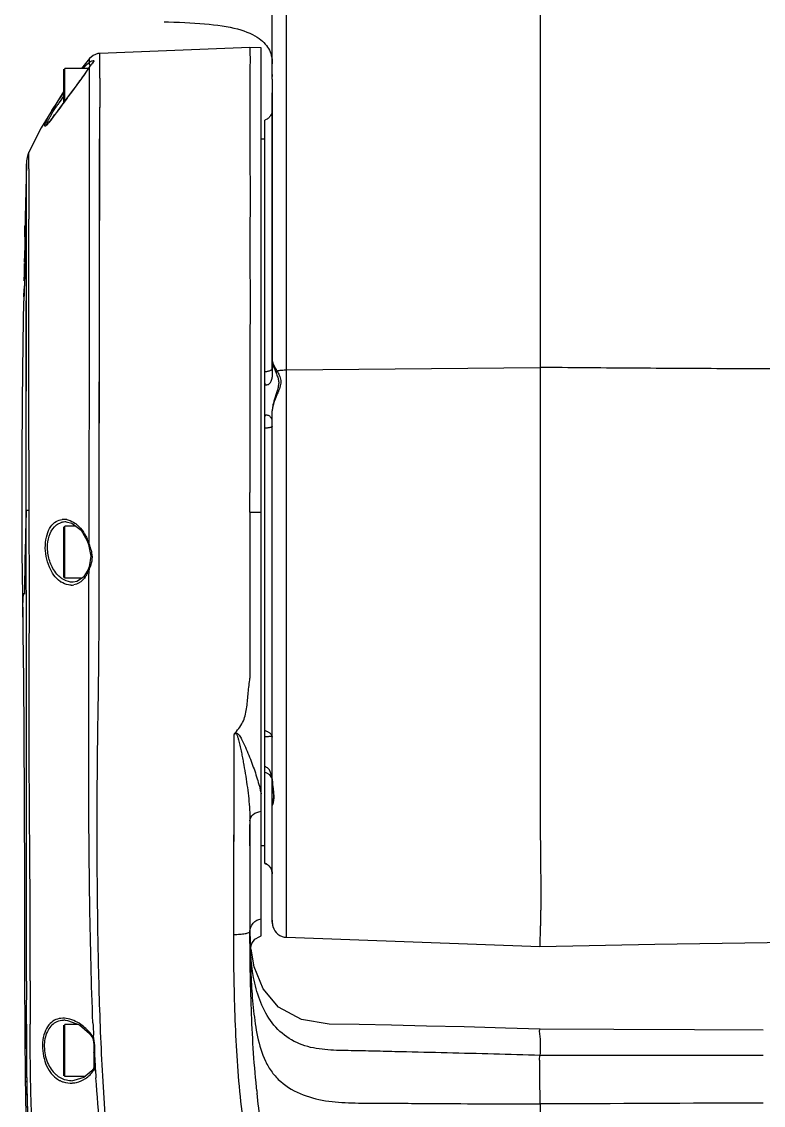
# Model space of a CAD drawing. Header units: millimetres. Extents: x 5828 to 6704, y 123 to 421.
# Drawn here: x 6366.62 to 6373.27, y 250.03 to 259.74 of the extents above; entities that cross this region are included whole.
import ezdxf

# ---------------------------------------------------------------- set-up
doc = ezdxf.new("R2010")
doc.units = ezdxf.units.MM
doc.layers.add('外形图', color=7, linetype='Continuous')

msp = doc.modelspace()

# ---------------------------------------------------------------- linework, layer by layer
at = {"layer": '外形图', "color": 7, "linetype": 'Continuous'}
for p, q in [((6368.9975, 256.6159), (6368.9976, 260.2101)), ((6368.8689, 259.5203), (6368.8689, 259.7127)), ((6368.9975, 257.5635), (6368.9974, 259.7389)), ((6368.8689, 259.6086), (6368.8689, 259.6088)), ((6368.6682, 259.5036), (6367.3249, 259.4515)), ((6368.7689, 259.5009), (6368.6682, 259.5036)), ((6368.7689, 251.543), (6368.7689, 259.5009)), ((6368.8689, 259.5197), (6368.8689, 259.5203)), ((6368.8689, 259.3831), (6368.8689, 259.5197)), ((6367.2307, 259.4066), (6367.1589, 259.3164)), ((6367.2308, 259.3719), (6367.2306, 259.4065)), ((6367.3235, 259.3134), (6367.3249, 259.4515)), ((6368.8689, 259.3733), (6368.8689, 259.3831)), ((6368.8689, 259.3718), (6368.8689, 259.3733)), ((6368.8689, 259.2629), (6368.8689, 259.3718)), ((6367.0023, 259.0134), (6367.0023, 259.3097)), ((6367.0089, 259.0225), (6367.0089, 259.3164)), ((6367.2208, 259.3164), (6367.0089, 259.3164)), ((6367.2287, 259.3283), (6367.1988, 259.2834)), ((6367.2378, 259.3417), (6367.2287, 259.3282)), ((6367.2308, 259.3307), (6367.2287, 259.3283)), ((6367.2287, 259.3283), (6367.2287, 259.3282)), ((6367.2309, 259.0248), (6367.2308, 259.3307)), ((6367.231, 258.86), (6367.2308, 259.3036)), ((6367.3233, 259.2582), (6367.3235, 259.3134)), ((6367.3231, 259.2296), (6367.3232, 259.2449)), ((6367.3232, 259.2449), (6367.3233, 259.2582)), ((6368.8689, 259.2629), (6368.8689, 259.246)), ((6368.8689, 259.246), (6368.8689, 259.2629)), ((6368.8689, 259.2385), (6368.8689, 259.246)), ((6368.8689, 259.2203), (6368.8689, 259.2385)), ((6368.8689, 259.2203), (6368.8689, 259.0534)), ((6367.0023, 259.1137), (6366.7968, 258.7851)), ((6367.0801, 259.1188), (6367.0295, 259.0501)), ((6368.8689, 259.0987), (6368.8689, 259.099)), ((6368.8689, 259.099), (6368.8689, 259.0987)), ((6368.8689, 259.0534), (6368.8689, 259.0987)), ((6368.8689, 259.0679), (6368.8689, 259.0987)), ((6368.8689, 259.0987), (6368.8689, 259.0549)), ((6367.0023, 259.0134), (6366.9643, 258.9619)), ((6367.03, 259.0507), (6366.9939, 259.0017)), ((6367.0377, 259.0616), (6367.0023, 259.0134)), ((6367.231, 258.8361), (6367.2309, 259.0248)), ((6368.8689, 259.0534), (6368.8689, 259.0679)), ((6368.8689, 259.0534), (6368.8689, 258.948)), ((6366.9288, 258.9137), (6366.926, 258.9098)), ((6366.9643, 258.9619), (6366.9326, 258.9191)), ((6367.3223, 258.8748), (6367.3224, 258.9563)), ((6367.3224, 258.9563), (6367.3225, 258.9683)), ((6368.8689, 258.8453), (6368.8689, 258.948)), ((6368.8689, 258.948), (6368.8689, 258.9249)), ((6368.8689, 258.9461), (6368.8689, 258.8453)), ((6368.8689, 258.9249), (6368.8689, 258.9141)), ((6366.7968, 258.7851), (6366.6886, 258.5661)), ((6366.8447, 258.8091), (6366.8441, 258.8086)), ((6367.3177, 255.2286), (6367.3223, 258.8615)), ((6367.3223, 258.8615), (6367.3223, 258.8748)), ((6368.8023, 252.1925), (6368.8023, 258.8537)), ((6368.6687, 258.6835), (6368.6686, 258.6334)), ((6368.8023, 258.6831), (6368.7689, 258.6831)), ((6366.6653, 258.4632), (6366.6542, 257.9798)), ((6366.6653, 257.9867), (6366.6653, 258.4632)), ((6366.6512, 257.8383), (6366.6527, 257.9076)), ((6366.6532, 257.9119), (6366.6531, 257.9067)), ((6366.6535, 257.9321), (6366.6532, 257.9119)), ((6366.6542, 257.9798), (6366.6535, 257.9475)), ((6366.6652, 257.481), (6366.6653, 257.9867)), ((6366.6865, 257.9623), (6366.6865, 257.9671)), ((6366.6865, 257.9306), (6366.6865, 257.9623)), ((6366.6865, 257.9247), (6366.6865, 257.9306)), ((6366.6865, 257.8844), (6366.6865, 257.9247)), ((6366.6866, 257.9468), (6366.6866, 257.9521)), ((6366.6517, 257.8368), (6366.6508, 257.7943)), ((6366.6508, 257.8078), (6366.6512, 257.8269)), ((6366.6512, 257.8269), (6366.6515, 257.8423)), ((6366.6521, 257.8797), (6366.6527, 257.9067)), ((6366.6865, 257.8633), (6366.6865, 257.8844)), ((6366.6865, 257.8582), (6366.6865, 257.8633)), ((6366.6865, 257.85), (6366.6865, 257.8582)), ((6366.6866, 257.8174), (6366.6865, 257.85)), ((6366.6866, 257.8383), (6366.6866, 257.8435)), ((6366.6866, 257.8138), (6366.6866, 257.8174)), ((6366.6866, 257.8062), (6366.6866, 257.8138)), ((6366.6518, 257.6521), (6366.6536, 257.7247)), ((6366.6536, 257.7247), (6366.6554, 257.7979)), ((6366.6866, 257.802), (6366.6866, 257.8062)), ((6366.6866, 257.7956), (6366.6866, 257.802)), ((6366.6866, 257.7944), (6366.6866, 257.7979)), ((6366.6866, 257.7805), (6366.6866, 257.7956)), ((6366.6866, 257.7829), (6366.6866, 257.7869)), ((6366.6866, 257.7376), (6366.6866, 257.7805)), ((6366.6866, 257.6756), (6366.6866, 257.7376)), ((6366.6501, 257.58), (6366.6518, 257.6521)), ((6366.652, 257.6162), (6366.6503, 257.5442)), ((6366.6866, 257.6595), (6366.6866, 257.6756)), ((6366.6866, 257.6359), (6366.6866, 257.6595)), ((6366.6866, 257.5952), (6366.6866, 257.6359)), ((6366.648, 257.4867), (6366.648, 257.5703)), ((6366.648, 257.5442), (6366.648, 257.5703)), ((6366.6867, 257.5828), (6366.6866, 257.5952)), ((6366.6867, 257.5763), (6366.6867, 257.5828)), ((6366.6867, 257.5587), (6366.6867, 257.5786)), ((6366.6867, 257.5457), (6366.6867, 257.5587)), ((6366.6867, 257.5202), (6366.6867, 257.5457)), ((6366.6867, 257.5057), (6366.6867, 257.5202)), ((6368.9975, 251.5309), (6368.9975, 257.5635)), ((6366.6464, 257.4134), (6366.648, 257.4867)), ((6366.648, 257.4867), (6366.648, 257.5142)), ((6366.6649, 255.3618), (6366.6652, 257.4818)), ((6366.6867, 257.4838), (6366.6867, 257.5057)), ((6366.6867, 257.4691), (6366.6867, 257.4906)), ((6366.6867, 257.46), (6366.6867, 257.4691)), ((6366.6868, 257.3957), (6366.6867, 257.46)), ((6366.6433, 257.2688), (6366.6448, 257.3408)), ((6366.6868, 257.3804), (6366.6868, 257.3957)), ((6366.6869, 257.2479), (6366.6868, 257.3804)), ((6366.6649, 256.1271), (6366.6651, 257.233)), ((6368.8689, 256.8149), (6368.8689, 256.7461)), ((6368.8689, 256.6983), (6368.8689, 256.7461)), ((6368.8689, 256.7153), (6368.8689, 256.7461)), ((6368.8689, 256.7461), (6368.8689, 256.7458)), ((6368.8689, 256.7458), (6368.8689, 256.7438)), ((6368.8689, 256.7458), (6368.8689, 256.7177)), ((6368.8689, 256.7458), (6368.8689, 256.7455)), ((6368.8689, 256.7402), (6368.8689, 256.6983)), ((6368.8689, 256.7355), (6368.8689, 256.7153)), ((6368.8689, 256.7355), (6368.8689, 256.7354)), ((6368.8689, 256.7354), (6368.8689, 256.7322)), ((6368.8689, 256.7177), (6368.8689, 256.7014)), ((6368.8689, 256.6983), (6368.8689, 256.7153)), ((6368.8689, 256.7153), (6368.8689, 256.7014)), ((6368.8689, 256.7016), (6368.8689, 256.7014)), ((6368.8689, 256.6275), (6368.8689, 256.6983)), ((6368.8689, 256.6275), (6368.8689, 256.6983)), ((6368.8689, 256.6983), (6368.8689, 256.6275)), ((6368.8716, 256.5885), (6368.8716, 256.6756)), ((6368.891, 256.6177), (6368.9034, 256.5876)), ((6368.9975, 256.6159), (6371.2688, 256.6373)), ((6368.8023, 256.48), (6368.8115, 256.4804)), ((6368.8115, 256.2108), (6368.8023, 256.211)), ((6368.8689, 256.1093), (6368.8689, 256.2473)), ((6366.6649, 255.3618), (6366.6649, 256.1271)), ((6368.8689, 256.0867), (6368.8689, 256.1093)), ((6368.8689, 253.3241), (6368.8689, 256.0867)), ((6368.6688, 255.5377), (6368.6688, 255.5164)), ((6368.6689, 255.3406), (6368.6689, 255.3078)), ((6368.6689, 255.3406), (6368.7689, 255.3406)), ((6368.6689, 255.3078), (6368.6689, 253.8537)), ((6367.0023, 254.7564), (6367.0023, 255.2097)), ((6367.0089, 254.7497), (6367.0089, 255.2164)), ((6367.1065, 255.2164), (6367.0089, 255.2164)), ((6367.0221, 255.254), (6367.0714, 255.2433)), ((6367.0714, 255.2433), (6367.1554, 255.1789)), ((6367.2274, 255.1018), (6367.2277, 255.2299)), ((6367.2274, 255.1012), (6367.2277, 255.2286)), ((6367.3177, 255.2152), (6367.3177, 255.2286)), ((6367.3177, 255.129), (6367.3177, 255.2152)), ((6367.1554, 255.1789), (6367.2116, 255.0836)), ((6367.2273, 255.0549), (6367.2274, 255.1012)), ((6367.3176, 255.1158), (6367.3177, 255.129)), ((6367.3176, 255.1012), (6367.3176, 255.1158)), ((6367.3176, 255.0664), (6367.3176, 255.1012)), ((6367.2116, 255.0836), (6367.2232, 255.05)), ((6367.2273, 255.0549), (6367.2232, 255.05)), ((6367.2232, 255.05), (6367.2232, 255.05)), ((6367.2232, 255.05), (6367.2444, 254.9474)), ((6367.3176, 255.0331), (6367.3176, 255.0664)), ((6367.2444, 254.9474), (6367.2275, 254.8508)), ((6367.2193, 254.827), (6367.1771, 254.7569)), ((6367.2229, 254.8371), (6367.2193, 254.827)), ((6367.2275, 254.8508), (6367.2229, 254.8369)), ((6367.2229, 254.8369), (6367.2229, 254.8371)), ((6367.2267, 254.8271), (6367.2229, 254.8369)), ((6367.2265, 254.7483), (6367.2267, 254.8271)), ((6367.2296, 254.8342), (6367.2267, 254.8271)), ((6367.3172, 254.8497), (6367.3173, 254.8644)), ((6367.3177, 254.846), (6367.3177, 254.861)), ((6367.3177, 254.8324), (6367.3177, 254.846)), ((6367.3177, 254.7442), (6367.3177, 254.8324)), ((6367.1662, 254.7497), (6367.0089, 254.7497)), ((6367.2264, 254.7344), (6367.2265, 254.7483)), ((6367.3177, 254.7304), (6367.3177, 254.7442)), ((6368.5243, 251.5575), (6368.5277, 253.3462)), ((6368.8689, 253.3355), (6368.8689, 253.3355)), ((6368.8689, 252.9599), (6368.8689, 253.3241)), ((6368.8689, 252.9541), (6368.8689, 252.9599)), ((6368.8689, 252.9211), (6368.8689, 252.9347)), ((6368.8689, 252.9208), (6368.8689, 252.9211)), ((6368.8689, 252.717), (6368.8689, 252.9208)), ((6368.8689, 252.7089), (6368.8689, 252.717)), ((6368.8689, 252.6997), (6368.8689, 252.7085)), ((6368.8689, 252.1004), (6368.8689, 252.6997)), ((6368.6689, 252.5735), (6368.6689, 251.5831)), ((6368.5256, 252.2248), (6368.5261, 252.5465)), ((6368.6689, 252.3497), (6368.6689, 252.5407)), ((6368.8023, 252.3497), (6368.7689, 252.3497)), ((6368.8023, 252.1927), (6368.803, 252.1925)), ((6368.8687, 252.1066), (6368.8689, 252.1003)), ((6368.8689, 252.1003), (6368.8689, 252.1004)), ((6368.8689, 251.6666), (6368.8689, 252.1003)), ((6368.8689, 251.6834), (6368.8689, 251.6667)), ((6368.8689, 251.6666), (6368.8689, 251.6664)), ((6368.8737, 251.629), (6368.8739, 251.6282)), ((6368.8738, 251.6284), (6368.874, 251.6277)), ((6368.874, 251.6277), (6368.8739, 251.6282)), ((6368.6689, 251.5875), (6368.6689, 251.583)), ((6368.6689, 251.5773), (6368.6689, 251.5834)), ((6368.9975, 251.5309), (6371.2674, 251.4498)), ((6371.2674, 251.4498), (6371.2674, 251.4498)), ((6367.0023, 250.2897), (6367.0023, 250.7431)), ((6367.0089, 250.2831), (6367.0089, 250.7497)), ((6367.1304, 250.7497), (6367.0089, 250.7497)), ((6367.0131, 250.7875), (6367.0353, 250.7858)), ((6367.0132, 250.7875), (6367.0132, 250.7875)), ((6367.0353, 250.7858), (6367.141, 250.7457)), ((6367.141, 250.7457), (6367.2297, 250.6696)), ((6367.2297, 250.6696), (6367.2528, 250.6395)), ((6367.269, 250.6175), (6367.2672, 250.6547)), ((6367.269, 250.6175), (6367.2679, 250.6545)), ((6371.2689, 250.7068), (6371.2689, 250.7088)), ((6367.2634, 250.6143), (6367.268, 250.589)), ((6367.268, 250.589), (6367.2689, 250.5715)), ((6367.2689, 250.6082), (6367.2689, 250.3604)), ((6367.2753, 250.4992), (6367.2752, 250.4491)), ((6367.2752, 250.4491), (6367.2752, 250.3989)), ((6367.2755, 250.5234), (6367.2753, 250.4992)), ((6367.2534, 250.3345), (6367.1799, 250.2735)), ((6367.2654, 250.3506), (6367.2534, 250.3345)), ((6367.2664, 250.3514), (6367.2654, 250.3506)), ((6367.2654, 250.3506), (6367.2654, 250.3506)), ((6367.2752, 250.3989), (6367.2752, 250.3484)), ((6367.2852, 250.3322), (6367.2833, 250.3618)), ((6367.2877, 250.3321), (6367.2855, 250.3616)), ((6366.6689, 250.2334), (6366.6687, 250.2439)), ((6367.1914, 250.2831), (6367.0089, 250.2831)), ((6367.0802, 250.2464), (6367.0803, 250.2464)), ((6368.7301, 250.1595), (6368.7274, 250.1863))]:
    msp.add_line(p, q, dxfattribs=at)
for points in [[(6367.901, 259.7358), (6367.9387, 259.7344), (6367.9881, 259.7324), (6368.0365, 259.7304), (6368.0839, 259.7282), (6368.1302, 259.7258), (6368.1753, 259.723), (6368.2193, 259.72), (6368.2621, 259.7166), (6368.3035, 259.7127), (6368.3436, 259.7084), (6368.3824, 259.7036), (6368.4199, 259.6982), (6368.456, 259.6922), (6368.4907, 259.6856), (6368.524, 259.6783), (6368.5558, 259.6704), (6368.5861, 259.6618), (6368.6148, 259.6526), (6368.6419, 259.6427), (6368.6673, 259.6323), (6368.6909, 259.6212), (6368.7127, 259.6096), (6368.7325, 259.5978), (6368.7503, 259.5858), (6368.7664, 259.5735), (6368.7811, 259.561), (6368.7944, 259.5482)], [(6368.7944, 259.5482), (6368.8064, 259.5351), (6368.8172, 259.5217)], [(6368.8172, 259.5217), (6368.8268, 259.5081), (6368.8354, 259.4941), (6368.8429, 259.4797), (6368.8495, 259.4648), (6368.8552, 259.4493), (6368.86, 259.433), (6368.8638, 259.416), (6368.8666, 259.398)], [(6367.3249, 259.4515), (6367.3067, 259.4495), (6367.2632, 259.4333), (6367.2307, 259.4066)], [(6367.2607, 259.3706), (6367.2609, 259.371), (6367.2576, 259.3666), (6367.2491, 259.3562), (6367.2378, 259.3417)], [(6367.3235, 259.2899), (6367.3239, 259.3758), (6367.3249, 259.4515)], [(6368.8666, 259.398), (6368.8683, 259.3789), (6368.8689, 259.3586)], [(6367.1988, 259.2834), (6367.1596, 259.228), (6367.1183, 259.1713), (6367.0774, 259.1155), (6367.0377, 259.0616)], [(6366.9326, 258.9191), (6366.9055, 258.883), (6366.8834, 258.8543), (6366.8661, 258.8326), (6366.8531, 258.8176), (6366.8447, 258.8091)], [(6368.8689, 258.948), (6368.8686, 258.9402), (6368.8677, 258.9325), (6368.8662, 258.9248), (6368.8641, 258.9173), (6368.8615, 258.91), (6368.8582, 258.9029), (6368.8544, 258.8961), (6368.8501, 258.8896), (6368.8454, 258.8835), (6368.8401, 258.8777), (6368.8344, 258.8724), (6368.8283, 258.8675), (6368.8219, 258.8632), (6368.8151, 258.8593), (6368.8081, 258.856), (6368.8023, 258.8537)], [(6367.3179, 255.2297), (6367.3192, 256.0389), (6367.3205, 256.9822), (6367.3215, 257.8341), (6367.322, 258.544), (6367.3224, 258.8361)], [(6366.6886, 258.5661), (6366.6823, 258.5506), (6366.6725, 258.5187), (6366.667, 258.4879), (6366.6653, 258.4632)], [(6366.6396, 257.2331), (6366.6334, 256.8621), (6366.627, 256.3311), (6366.6237, 255.8346), (6366.6234, 255.3853), (6366.6255, 254.9759), (6366.6296, 254.5957), (6366.6325, 254.3844)], [(6368.8689, 256.6983), (6368.8693, 256.6897), (6368.8707, 256.6794), (6368.8731, 256.6685), (6368.8763, 256.657), (6368.8805, 256.6448), (6368.8854, 256.6317), (6368.891, 256.6177)], [(6368.9034, 256.5876), (6368.9067, 256.5793), (6368.9105, 256.5696), (6368.914, 256.5598), (6368.9173, 256.5502), (6368.9202, 256.5406), (6368.9226, 256.5313), (6368.9244, 256.5221), (6368.9256, 256.5132), (6368.9263, 256.5047), (6368.9263, 256.4962), (6368.9258, 256.4874), (6368.9246, 256.4781), (6368.9228, 256.4683), (6368.9205, 256.458), (6368.9177, 256.4473), (6368.9145, 256.4362), (6368.9115, 256.4264)], [(6368.9115, 256.4264), (6368.9063, 256.41), (6368.9002, 256.3915), (6368.8941, 256.3726), (6368.8883, 256.3539), (6368.8831, 256.3359), (6368.8787, 256.3188), (6368.8751, 256.3026), (6368.8724, 256.2873), (6368.8704, 256.2728), (6368.8693, 256.259), (6368.8689, 256.2473)], [(6367.1771, 254.7569), (6367.1179, 254.7183), (6367.0859, 254.7132)], [(6366.6325, 254.3844), (6366.6343, 254.2524), (6366.639, 253.8423), (6366.6427, 253.3554), (6366.6457, 252.7491), (6366.6482, 252.0107), (6366.6497, 251.2443)], [(6368.5261, 252.5465), (6368.5266, 252.8621), (6368.5269, 253.0194), (6368.5272, 253.1784), (6368.5277, 253.3462)], [(6368.5243, 251.5575), (6368.5247, 251.7264), (6368.5251, 251.8942), (6368.5253, 252.0605), (6368.5256, 252.2248)], [(6368.803, 252.1925), (6368.8044, 252.1921), (6368.8061, 252.1916), (6368.8081, 252.1908), (6368.8106, 252.1898), (6368.8134, 252.1886), (6368.8166, 252.187), (6368.8202, 252.1851), (6368.8239, 252.1829), (6368.8278, 252.1803), (6368.8318, 252.1773), (6368.8358, 252.1739), (6368.8399, 252.1701), (6368.8439, 252.1659), (6368.8478, 252.1613), (6368.8516, 252.1561), (6368.8552, 252.1505), (6368.8586, 252.1443), (6368.8617, 252.1375), (6368.8643, 252.1302), (6368.8664, 252.1225), (6368.8679, 252.1145), (6368.8687, 252.1065), (6368.8689, 252.1004)], [(6368.8689, 251.6664), (6368.8691, 251.6597), (6368.8696, 251.6526), (6368.8703, 251.6463), (6368.8711, 251.6409), (6368.8719, 251.6365), (6368.8727, 251.6331), (6368.8733, 251.6306), (6368.8737, 251.629)], [(6368.6871, 251.4764), (6368.7137, 251.5134), (6368.7574, 251.5397), (6368.7689, 251.543)], [(6371.2674, 251.4498), (6372.2957, 251.4708), (6373.3039, 251.485), (6374.2798, 251.4947), (6375.2231, 251.5031), (6376.1339, 251.513), (6377.0122, 251.5268), (6377.6039, 251.5395)], [(6368.6761, 251.4247), (6368.6762, 251.4242), (6368.6761, 251.4253), (6368.6762, 251.4301), (6368.6775, 251.4448), (6368.6871, 251.4764)], [(6371.2689, 250.7089), (6370.9578, 250.7176), (6370.5891, 250.7277), (6370.2505, 250.7359), (6369.9366, 250.7435), (6369.6465, 250.7498), (6369.3779, 250.7542), (6369.1295, 250.7943), (6368.9238, 250.9065), (6368.7858, 251.0706), (6368.7067, 251.2671), (6368.6806, 251.4254)], [(6366.6497, 251.2443), (6366.6502, 250.6064), (6366.6563, 250.0608)], [(6366.6658, 250.7527), (6366.6659, 250.6784), (6366.6661, 250.5875), (6366.6665, 250.4739), (6366.6675, 250.3415)], [(6367.2528, 250.6395), (6367.2534, 250.6385), (6367.2569, 250.6323), (6367.2601, 250.6246), (6367.2629, 250.6159), (6367.2634, 250.6143)], [(6373.2689, 250.6988), (6372.6521, 250.701), (6371.9304, 250.706), (6371.2689, 250.7088)], [(6366.6675, 250.3415), (6366.6694, 250.1999), (6366.6723, 250.0632), (6366.6757, 249.9447), (6366.6787, 249.8605), (6366.6791, 249.8504)], [(6367.2689, 250.3618), (6367.2689, 250.3619), (6367.2686, 250.3583), (6367.2663, 250.3521), (6367.2654, 250.3506)], [(6366.669, 250.2334), (6366.6688, 250.2371), (6366.6688, 250.2439)], [(6367.1799, 250.2735), (6367.09, 250.2469), (6367.08, 250.2464)], [(6366.6563, 250.0608), (6366.6765, 249.5631), (6366.7156, 249.0613)]]:
    msp.add_lwpolyline(points, dxfattribs=at)
for centre, radius, start, end in [((6367.5272, 259.0081), 0.4695, 131.99244, 132.36962), ((6366.304, 259.9194), 1.0979, 326.27302, 327.06127), ((6367.5552, 258.9234), 0.5182, 129.55736, 129.9499), ((6366.5437, 259.764), 0.8123, 327.06857, 327.76278), ((6367.4295, 259.1994), 0.2382, 143.58725, 146.54303), ((6367.455, 259.1803), 0.27, 139.33249, 143.54347), ((6497.2215, 258.7615), 129.8992, 179.793564, 179.908813), ((6368.95, 257.7296), 2.3849, 145.02878, 147.35018), ((6368.7769, 257.8402), 2.1795, 147.34493, 148.59075), ((6368.6088, 257.876), 2.0029, 145.55072, 146.55142), ((6338.1694, 280.2079), 35.7849, 323.52958, 323.658), ((6368.7425, 257.7842), 2.165, 143.52048, 145.54872), ((6363.6734, 261.3275), 4.0526, 322.81365, 323.04667), ((6362.225, 262.4171), 5.8652, 323.04625, 323.27418), ((6359.3003, 264.5974), 9.5132, 323.31154, 323.48754), ((5359.4155, 257.9598), 1007.8159, 359.8447274, 0.0511795), ((6540.2452, 257.9759), 173.5587, 179.854489, 180.002892), ((6380.9798, 257.8523), 14.3246, 180.21772, 180.36107), ((6380.511, 257.6228), 13.861, 180.32492, 180.67058), ((6380.4461, 257.5263), 13.7982, 180.31346, 180.6607), ((6380.3893, 257.3038), 13.746, 180.14572, 180.29509), ((6369.0011, 256.6196), 0.2353, 212.29906, 216.27891), ((6369.0075, 256.0709), 0.2409, 144.48779, 148.45593), ((6307.1192, 255.4228), 61.5497, 359.923411, 0.087112), ((6396.4749, 254.3131), 29.8284, 177.98519, 179.4356), ((6367.0185, 255.117), 0.137, 102.07899, 107.74059), ((6367.001, 255.1426), 0.1338, 92.7532, 96.21098), ((6367.019, 255.115), 0.139, 98.59458, 102.07858), ((6367.0011, 255.1395), 0.1369, 89.00822, 92.74948), ((6367.0197, 255.1092), 0.1448, 88.9535, 98.53534), ((6367.0009, 255.1319), 0.1445, 81.29018, 88.95262), ((6366.9998, 255.1238), 0.1527, 79.85709, 81.34008), ((6366.8365, 254.9399), 0.4073, 20.06953, 23.79602), ((6366.8374, 254.9402), 0.4064, 16.39692, 20.0737), ((6367.1125, 254.9328), 0.2266, 229.41627, 236.39195), ((6367.0907, 254.8905), 0.2096, 234.314, 236.6524), ((6367.0069, 254.8908), 0.2277, 323.98394, 327.85298), ((6367.065, 254.8248), 0.1381, 271.04384, 281.3776), ((6368.8115, 252.9373), 0.0575, 6.08046, 11.86358), ((6368.6425, 252.927), 0.2267, 4.15919, 5.89683), ((6368.7489, 252.9347), 0.12, 0.02292, 4.1702), ((6368.7949, 252.0309), 0.1617, 86.94025, 87.39052), ((6369.021, 251.6667), 0.152, 180.10723, 182.83531), ((6369.0212, 251.6667), 0.1523, 182.83457, 185.56892), ((6369.0215, 251.6667), 0.1526, 185.56817, 186.60826), ((6369.0213, 251.6667), 0.1523, 186.60876, 187.98103), ((6369.0217, 251.6667), 0.1527, 187.98031, 188.80277), ((6369.0211, 251.6666), 0.1521, 188.80332, 190.07428), ((6369.0216, 251.6667), 0.1527, 190.07316, 190.62221), ((6369.0207, 251.6666), 0.1518, 190.62242, 191.00596), ((6369.0206, 251.6665), 0.1516, 191.0061, 191.597), ((6369.0215, 251.6667), 0.1526, 191.59675, 191.79744), ((6369.022, 251.6668), 0.1531, 191.79717, 192.07872), ((6369.0203, 251.6664), 0.1513, 192.07853, 192.45708), ((6369.0193, 251.6662), 0.1503, 192.45743, 192.99459), ((6369.0217, 251.6668), 0.1528, 192.99434, 193.49683), ((6369.0171, 251.6657), 0.148, 193.49849, 194.12095), ((6369.0121, 251.6644), 0.1429, 194.11215, 194.60778), ((6369.0023, 251.6641), 0.1333, 195.85542, 267.95462), ((6371.3366, 251.5822), 2.6677, 180.10488, 180.74501), ((6370.921, 251.5766), 2.252, 180.74009, 181.537), ((6458.4879, 250.6722), 91.8233, 179.70854, 179.950605), ((6466.7189, 250.8484), 100.0195, 179.832566, 180.055307), ((6393.4175, 250.7149), 26.7529, 179.92185, 181.00862), ((6367.0082, 250.603), 0.1845, 95.03764, 98.13911), ((6367.009, 250.5941), 0.1934, 92.6308, 95.04138), ((6367.0095, 250.5825), 0.205, 88.99609, 92.61686), ((6388.9365, 251.6998), 21.6945, 182.47186, 182.76109), ((6366.9297, 250.4217), 0.3972, 44.2303, 45.65549), ((6366.9355, 250.4271), 0.3894, 34.71679, 44.25027), ((6367.1248, 250.5729), 0.151, 13.76885, 17.17711), ((6367.1212, 250.572), 0.1547, 11.44559, 13.77716), ((6387.9991, 251.6494), 20.7557, 183.17683, 183.55685), ((6367.0515, 250.4868), 0.263, 314.44587, 324.3181), ((6367.0534, 250.4853), 0.2607, 324.34353, 326.22802), ((6367.0531, 250.4855), 0.261, 326.22851, 328.31669), ((6367.0661, 250.4444), 0.2208, 236.49395, 242.35619), ((6367.0635, 250.4396), 0.2153, 242.37598, 244.36041), ((6367.0761, 250.4708), 0.2245, 256.53156, 270.9947), ((6367.046, 250.4928), 0.2712, 303.09567, 314.40667), ((6386.8881, 251.5803), 19.6426, 183.64304, 183.82021), ((6382.7553, 250.536), 16.0893, 181.07766, 182.44158), ((6367.0612, 250.4548), 0.23, 273.93608, 276.53328), ((6376.4051, 250.9604), 7.7166, 185.95724, 186.13718)]:
    msp.add_arc(centre, radius, start, end, dxfattribs=at)
for points, knots in [([(6371.2703, 264.7971), (6371.2703, 264.7527), (6371.2701, 264.6641), (6371.2694, 264.5311), (6371.2683, 264.3982), (6371.2678, 264.2874), (6371.2678, 264.1987), (6371.2683, 264.11), (6371.2695, 263.9991), (6371.2702, 263.8882), (6371.27, 263.7994), (6371.2694, 263.7329), (6371.2686, 263.6664), (6371.268, 263.6), (6371.2677, 263.5334), (6371.268, 263.4447), (6371.2698, 263.3334), (6371.2719, 263.1995), (6371.2714, 263.065), (6371.2686, 262.93), (6371.2655, 262.7948), (6371.2637, 262.6595), (6371.2636, 262.5245), (6371.2648, 262.3901), (6371.2668, 262.2564), (6371.2687, 262.1238), (6371.27, 261.9925), (6371.2708, 261.8203), (6371.2699, 261.609), (6371.2683, 261.3603), (6371.2678, 261.1177), (6371.2684, 260.8804), (6371.2693, 260.6472), (6371.2698, 260.4169), (6371.2699, 260.111), (6371.2693, 259.8039), (6371.2688, 259.4935), (6371.2686, 259.1716), (6371.2688, 258.7545), (6371.2688, 258.3279), (6371.2688, 257.976), (6371.2688, 257.617), (6371.2688, 257.1704), (6371.2688, 256.8138), (6371.2688, 256.6373)], [0, 0, 0, 0, 0.016294, 0.032588, 0.048883, 0.06518, 0.073331, 0.081484, 0.097793, 0.114106, 0.12226, 0.130412, 0.138561, 0.146709, 0.154857, 0.163011, 0.179351, 0.195762, 0.212252, 0.228805, 0.245393, 0.261982, 0.278538, 0.295027, 0.311415, 0.327673, 0.343777, 0.359705, 0.390981, 0.421453, 0.451154, 0.480187, 0.5087, 0.536869, 0.564876, 0.621154, 0.649786, 0.678972, 0.739512, 0.803113, 0.835828, 0.868897, 0.935108, 1, 1, 1, 1]), ([(6368.8689, 259.7127), (6368.8689, 259.8541), (6368.8689, 260.0438), (6368.869, 260.2334), (6368.869, 260.2816)], [0, 0, 0, 0, 0.745839, 1, 1, 1, 1]), ([(6368.8689, 259.6098), (6368.8689, 259.6173), (6368.8687, 259.6315), (6368.8681, 259.6514), (6368.8676, 259.6686), (6368.8674, 259.6831), (6368.8675, 259.6934), (6368.8678, 259.7003), (6368.8681, 259.7043), (6368.8683, 259.7075), (6368.8686, 259.7099), (6368.8688, 259.7116), (6368.8689, 259.7124), (6368.8689, 259.7127)], [0, 0, 0, 0, 0.218627, 0.412346, 0.580223, 0.721411, 0.835072, 0.881295, 0.920271, 0.951832, 0.975793, 0.991918, 1, 1, 1, 1]), ([(6368.6682, 259.5036), (6368.6679, 259.5035), (6368.6686, 259.5018), (6368.6684, 259.4999), (6368.6691, 259.4955), (6368.6688, 259.4868), (6368.668, 259.4715), (6368.6685, 259.4484), (6368.6696, 259.4188), (6368.6697, 259.3826), (6368.669, 259.3401), (6368.6678, 259.2706), (6368.6696, 259.1683), (6368.6689, 259.0275), (6368.6689, 258.8631), (6368.6689, 258.7458), (6368.6687, 258.6835)], [0, 0, 0, 0, 0.001011, 0.004053, 0.009109, 0.01618, 0.036401, 0.064602, 0.100765, 0.144857, 0.196832, 0.256579, 0.398888, 0.570996, 0.771797, 1, 1, 1, 1]), ([(6367.2131, 259.357), (6367.2147, 259.3585), (6367.2204, 259.3636), (6367.2264, 259.3685), (6367.2308, 259.3719)], [0, 0, 0, 0, 0.276155, 1, 1, 1, 1]), ([(6367.2308, 259.3719), (6367.2276, 259.368), (6367.225, 259.3565), (6367.2312, 259.3468), (6367.2355, 259.3436)], [0, 0, 0, 0, 0.484366, 1, 1, 1, 1]), ([(6367.2308, 259.3719), (6367.2336, 259.3742), (6367.2436, 259.3812), (6367.2555, 259.3867), (6367.2641, 259.3868)], [0, 0, 0, 0, 0.294604, 1, 1, 1, 1]), ([(6367.2707, 259.3838), (6367.2715, 259.3799), (6367.2617, 259.37), (6367.2551, 259.362), (6367.2502, 259.3563)], [0, 0, 0, 0, 0.346493, 1, 1, 1, 1]), ([(6367.2686, 259.3861), (6367.2692, 259.3859), (6367.2701, 259.3853), (6367.2707, 259.3843), (6367.2707, 259.3838)], [0, 0, 0, 0, 0.526936, 1, 1, 1, 1]), ([(6367.1884, 259.268), (6367.1801, 259.2562), (6367.1444, 259.2062), (6367.108, 259.1567), (6367.0801, 259.1188)], [0, 0, 0, 0, 0.234164, 1, 1, 1, 1]), ([(6367.1734, 259.3181), (6367.1767, 259.3215), (6367.1889, 259.3341), (6367.2014, 259.3464), (6367.2108, 259.355)], [0, 0, 0, 0, 0.272944, 1, 1, 1, 1]), ([(6367.2172, 259.3098), (6367.215, 259.3065), (6367.2055, 259.2925), (6367.1959, 259.2786), (6367.1884, 259.268)], [0, 0, 0, 0, 0.234807, 1, 1, 1, 1]), ([(6366.8622, 258.8803), (6366.8661, 258.8877), (6366.8834, 258.9201), (6366.902, 258.9518), (6366.9168, 258.9761)], [0, 0, 0, 0, 0.225953, 1, 1, 1, 1]), ([(6366.8805, 258.8871), (6366.8845, 258.8943), (6366.9027, 258.9258), (6366.9221, 258.9565), (6366.9376, 258.98)], [0, 0, 0, 0, 0.226608, 1, 1, 1, 1]), ([(6368.8689, 256.6983), (6368.8689, 256.7365), (6368.8689, 257.144), (6368.8689, 257.9209), (6368.869, 258.6678), (6368.8689, 259.0453), (6368.8689, 259.0534)], [0, 0, 0, 0, 0.048661, 0.519142, 0.989624, 1, 1, 1, 1]), ([(6366.8342, 258.8197), (6366.8357, 258.8238), (6366.844, 258.8444), (6366.8539, 258.8644), (6366.8622, 258.8803)], [0, 0, 0, 0, 0.192185, 1, 1, 1, 1]), ([(6366.8473, 258.8104), (6366.8462, 258.8131), (6366.8489, 258.8223), (6366.8547, 258.8379), (6366.8661, 258.8608), (6366.8752, 258.8777), (6366.8805, 258.8871)], [0, 0, 0, 0, 0.103675, 0.310745, 0.615231, 1, 1, 1, 1]), ([(6366.9021, 258.878), (6366.8986, 258.8734), (6366.886, 258.8569), (6366.8732, 258.8405), (6366.8636, 258.829)], [0, 0, 0, 0, 0.280514, 1, 1, 1, 1]), ([(6366.8322, 258.7988), (6366.8303, 258.7987), (6366.8294, 258.8052), (6366.8315, 258.8113), (6366.8331, 258.8168), (6366.8342, 258.8197)], [0, 0, 0, 0, 0.261017, 0.565882, 1, 1, 1, 1]), ([(6366.8436, 258.8068), (6366.8424, 258.8056), (6366.839, 258.8026), (6366.8352, 258.7989), (6366.8322, 258.7988)], [0, 0, 0, 0, 0.359317, 1, 1, 1, 1]), ([(6368.8689, 258.8453), (6368.8689, 258.8386), (6368.8689, 258.8211), (6368.8689, 258.7916), (6368.8689, 258.7556), (6368.8689, 258.7159), (6368.8689, 258.6726), (6368.8689, 258.6257), (6368.8689, 258.5754), (6368.8689, 258.5217), (6368.8689, 258.4645), (6368.8689, 258.404), (6368.8689, 258.3403), (6368.8689, 258.2733), (6368.8689, 258.2033), (6368.8689, 258.1304), (6368.8689, 258.0545), (6368.8689, 257.9756), (6368.8689, 257.8939), (6368.8689, 257.8096), (6368.8689, 257.7228), (6368.8689, 257.6335), (6368.8689, 257.5418), (6368.8689, 257.4479), (6368.8689, 257.3517), (6368.8689, 257.2536), (6368.8689, 257.1535), (6368.8689, 257.0515), (6368.8689, 256.9476), (6368.8689, 256.8456), (6368.8689, 256.7782), (6368.8689, 256.7461)], [0, 0, 0, 0, 0.009575, 0.024976, 0.042132, 0.061052, 0.081703, 0.104047, 0.128034, 0.153625, 0.180836, 0.209672, 0.240075, 0.271985, 0.30533, 0.340077, 0.376257, 0.413849, 0.452773, 0.492953, 0.53431, 0.576846, 0.620555, 0.665357, 0.711171, 0.757903, 0.805569, 0.854216, 0.903761, 0.954074, 1, 1, 1, 1]), ([(6368.6686, 258.6334), (6368.6683, 258.5351), (6368.669, 258.3831), (6368.6711, 258.1746), (6368.6684, 257.9441), (6368.6685, 257.6379), (6368.6705, 257.109), (6368.6672, 256.5543), (6368.6698, 255.9807), (6368.6686, 255.6861), (6368.6688, 255.5377)], [0, 0, 0, 0, 0.095313, 0.147297, 0.201983, 0.318718, 0.444085, 0.714528, 0.856254, 1, 1, 1, 1]), ([(6366.6871, 258.4167), (6366.6872, 258.4381), (6366.6874, 258.4749), (6366.6876, 258.5174), (6366.688, 258.5423), (6366.6879, 258.5544), (6366.6886, 258.5617), (6366.6882, 258.5653), (6366.6886, 258.5661)], [0, 0, 0, 0, 0.429263, 0.740348, 0.850938, 0.931221, 0.98095, 1, 1, 1, 1]), ([(6366.6538, 257.9521), (6366.6541, 257.9521), (6366.6533, 257.9496), (6366.6541, 257.947), (6366.6535, 257.9401), (6366.6536, 257.9351), (6366.6535, 257.9321)], [0, 0, 0, 0, 0.055301, 0.228744, 0.536889, 1, 1, 1, 1]), ([(6366.6515, 257.8423), (6366.6515, 257.8444), (6366.6516, 257.8503), (6366.6518, 257.8562), (6366.6518, 257.86)], [0, 0, 0, 0, 0.358552, 1, 1, 1, 1]), ([(6366.6518, 257.86), (6366.6518, 257.8605), (6366.6516, 257.8609), (6366.652, 257.862), (6366.6518, 257.862)], [0, 0, 0, 0, 0.75643, 1, 1, 1, 1]), ([(6366.6531, 257.9067), (6366.653, 257.9016), (6366.6525, 257.8783), (6366.6521, 257.855), (6366.6517, 257.8368)], [0, 0, 0, 0, 0.220155, 1, 1, 1, 1]), ([(6366.6904, 255.3558), (6366.6899, 255.5223), (6366.6884, 256.153), (6366.6874, 256.7837), (6366.6869, 257.2479)], [0, 0, 0, 0, 0.264052, 1, 1, 1, 1]), ([(6368.8689, 256.6983), (6368.8689, 256.6954), (6368.8697, 256.6893), (6368.8725, 256.6798), (6368.8768, 256.6695), (6368.8844, 256.6541), (6368.8963, 256.6331), (6368.9064, 256.6158), (6368.9116, 256.6066)], [0, 0, 0, 0, 0.084147, 0.180505, 0.289711, 0.411249, 0.687319, 1, 1, 1, 1]), ([(6368.8689, 256.6275), (6368.8689, 256.6258), (6368.868, 256.6221), (6368.8641, 256.6171), (6368.8581, 256.6126), (6368.8502, 256.6084), (6368.8404, 256.6046), (6368.8289, 256.6014), (6368.816, 256.5988), (6368.807, 256.5975), (6368.8023, 256.597)], [0, 0, 0, 0, 0.065936, 0.143321, 0.238798, 0.354712, 0.490884, 0.645664, 0.816453, 1, 1, 1, 1]), ([(6368.8115, 256.4804), (6368.8176, 256.4806), (6368.8268, 256.4822), (6368.8378, 256.4875), (6368.8451, 256.493), (6368.8511, 256.4997), (6368.8576, 256.5097), (6368.8632, 256.5232), (6368.8673, 256.5399), (6368.8699, 256.5564), (6368.8713, 256.5726), (6368.8716, 256.5832), (6368.8716, 256.5885)], [0, 0, 0, 0, 0.132636, 0.19888, 0.264753, 0.33012, 0.394887, 0.522269, 0.646836, 0.768217, 0.886053, 1, 1, 1, 1]), ([(6368.8716, 256.5885), (6368.8708, 256.595), (6368.8695, 256.6079), (6368.8689, 256.621), (6368.8689, 256.6275)], [0, 0, 0, 0, 0.499951, 1, 1, 1, 1]), ([(6368.9116, 256.6066), (6368.9099, 256.6051), (6368.907, 256.602), (6368.9038, 256.597), (6368.9024, 256.5921), (6368.9028, 256.5889), (6368.9034, 256.5876)], [0, 0, 0, 0, 0.308814, 0.575562, 0.801273, 1, 1, 1, 1]), ([(6368.9116, 256.6066), (6368.9178, 256.6081), (6368.931, 256.6107), (6368.9596, 256.6146), (6368.9821, 256.6158), (6368.9975, 256.6159)], [0, 0, 0, 0, 0.220994, 0.466065, 1, 1, 1, 1]), ([(6368.9116, 256.6066), (6368.9151, 256.6003), (6368.9222, 256.5873), (6368.932, 256.567), (6368.9403, 256.545), (6368.9456, 256.5213), (6368.9458, 256.4962), (6368.9411, 256.4712), (6368.9332, 256.4467), (6368.9269, 256.4307), (6368.9237, 256.4227)], [0, 0, 0, 0, 0.111567, 0.228192, 0.34918, 0.474057, 0.602533, 0.733881, 0.86678, 1, 1, 1, 1]), ([(6371.2688, 256.6373), (6371.2688, 256.4845), (6371.2688, 256.2541), (6371.2688, 255.9455), (6371.2688, 255.7114), (6371.2688, 255.4767), (6371.2687, 255.2421), (6371.2687, 255.0084), (6371.2688, 254.7764), (6371.2689, 254.5469), (6371.269, 254.248), (6371.2691, 253.8862), (6371.2688, 253.5336), (6371.2683, 253.2638), (6371.2681, 253.0723), (6371.2681, 252.8889), (6371.2685, 252.7143), (6371.2694, 252.5491), (6371.2708, 252.3937), (6371.2724, 252.2489), (6371.2738, 252.1149), (6371.2747, 251.9924), (6371.2749, 251.8815), (6371.2742, 251.7967), (6371.2733, 251.735), (6371.2724, 251.6934), (6371.2715, 251.655), (6371.2704, 251.6199), (6371.2694, 251.588), (6371.2684, 251.5594), (6371.2676, 251.5341), (6371.2669, 251.5121), (6371.2664, 251.4958), (6371.2662, 251.4845), (6371.2661, 251.4773), (6371.2661, 251.4709), (6371.2662, 251.4654), (6371.2662, 251.4607), (6371.2664, 251.4569), (6371.2666, 251.4539), (6371.2668, 251.4518), (6371.267, 251.4505), (6371.2672, 251.45), (6371.2673, 251.4498), (6371.2674, 251.4498)], [0, 0, 0, 0, 0.088349, 0.133271, 0.17844, 0.223735, 0.269008, 0.314097, 0.358862, 0.403158, 0.446832, 0.53171, 0.612356, 0.650762, 0.687722, 0.723109, 0.756804, 0.788691, 0.818662, 0.846618, 0.872466, 0.896122, 0.917507, 0.936552, 0.945178, 0.953195, 0.960598, 0.96738, 0.973534, 0.979056, 0.98394, 0.988181, 0.991775, 0.993328, 0.99472, 0.995948, 0.997013, 0.997915, 0.998654, 0.99923, 0.999644, 0.999896, 0.999965, 1, 1, 1, 1]), ([(6377.6036, 256.6122), (6377.0757, 256.6149), (6376.0198, 256.6183), (6374.436, 256.6208), (6373.1161, 256.6246), (6372.0604, 256.6307), (6371.5326, 256.6349), (6371.2688, 256.6373)], [0, 0, 0, 0, 0.25001, 0.500036, 0.750049, 0.875038, 1, 1, 1, 1]), ([(6368.9237, 256.4227), (6368.9174, 256.4073), (6368.9043, 256.3773), (6368.8892, 256.3398), (6368.8794, 256.3101), (6368.8737, 256.2886), (6368.8699, 256.2678), (6368.8689, 256.254), (6368.8689, 256.2473)], [0, 0, 0, 0, 0.269986, 0.530986, 0.656067, 0.776379, 0.891175, 1, 1, 1, 1]), ([(6368.869, 256.1602), (6368.8678, 256.1656), (6368.8653, 256.1739), (6368.8601, 256.1846), (6368.8544, 256.1928), (6368.8465, 256.2003), (6368.8363, 256.2062), (6368.8243, 256.2098), (6368.8158, 256.2107), (6368.8115, 256.2108)], [0, 0, 0, 0, 0.197884, 0.307396, 0.425632, 0.554643, 0.695451, 0.84552, 1, 1, 1, 1]), ([(6368.8689, 256.1093), (6368.8689, 256.1089), (6368.8687, 256.1079), (6368.8677, 256.1066), (6368.8662, 256.1053), (6368.8641, 256.104), (6368.8615, 256.1028), (6368.857, 256.1011), (6368.85, 256.0991), (6368.8403, 256.0971), (6368.8288, 256.0954), (6368.816, 256.094), (6368.807, 256.0933), (6368.8023, 256.0931)], [0, 0, 0, 0, 0.019274, 0.041794, 0.069637, 0.103834, 0.144827, 0.192746, 0.309001, 0.450994, 0.615943, 0.800311, 1, 1, 1, 1]), ([(6366.6657, 251.1393), (6366.6673, 251.5003), (6366.6651, 252.2123), (6366.6657, 253.6198), (6366.6651, 254.6663), (6366.6649, 255.3618)], [0, 0, 0, 0, 0.256518, 0.505824, 1, 1, 1, 1]), ([(6366.6649, 255.3615), (6366.6662, 255.3592), (6366.6766, 255.3583), (6366.6843, 255.3565), (6366.6904, 255.3558)], [0, 0, 0, 0, 0.299278, 1, 1, 1, 1]), ([(6366.6998, 251.1407), (6366.7006, 251.501), (6366.6979, 252.2123), (6366.6897, 253.0934), (6366.6896, 253.7814), (6366.6925, 254.292), (6366.693, 254.8159), (6366.691, 255.1727), (6366.6904, 255.3558)], [0, 0, 0, 0, 0.256428, 0.506234, 0.627163, 0.746066, 0.86966, 1, 1, 1, 1]), ([(6366.9685, 254.7202), (6366.9251, 254.7514), (6366.854, 254.8562), (6366.8273, 255.0098), (6366.8451, 255.1346), (6366.8779, 255.2093), (6366.9267, 255.2593), (6366.9672, 255.2735), (6366.9865, 255.2756)], [0, 0, 0, 0, 0.242912, 0.54639, 0.69072, 0.812068, 0.911653, 1, 1, 1, 1]), ([(6366.911, 254.8246), (6366.8909, 254.8567), (6366.8609, 254.9314), (6366.8458, 255.0724), (6366.8843, 255.1874), (6366.9354, 255.2259)], [0, 0, 0, 0, 0.265535, 0.55135, 1, 1, 1, 1]), ([(6367.0267, 255.2741), (6367.0328, 255.273), (6367.0587, 255.2667), (6367.0829, 255.2544), (6367.0997, 255.243)], [0, 0, 0, 0, 0.236304, 1, 1, 1, 1]), ([(6367.0997, 255.243), (6367.1069, 255.2381), (6367.1367, 255.2154), (6367.1615, 255.1864), (6367.1775, 255.1624)], [0, 0, 0, 0, 0.230752, 1, 1, 1, 1]), ([(6367.1775, 255.1624), (6367.1804, 255.1579), (6367.1923, 255.1393), (6367.2024, 255.1196), (6367.2092, 255.1042)], [0, 0, 0, 0, 0.241372, 1, 1, 1, 1]), ([(6367.2506, 254.9002), (6367.2496, 254.8942), (6367.2445, 254.8717), (6367.2361, 254.85), (6367.2296, 254.8342)], [0, 0, 0, 0, 0.260397, 1, 1, 1, 1]), ([(6366.9652, 254.7607), (6366.9601, 254.765), (6366.9396, 254.7841), (6366.9223, 254.8064), (6366.911, 254.8246)], [0, 0, 0, 0, 0.235618, 1, 1, 1, 1]), ([(6367.2267, 254.8271), (6367.2249, 254.8219), (6367.2176, 254.802), (6367.2081, 254.7829), (6367.1997, 254.7697)], [0, 0, 0, 0, 0.262377, 1, 1, 1, 1]), ([(6367.0675, 254.6867), (6367.0598, 254.6866), (6367.0273, 254.6887), (6366.9961, 254.7018), (6366.9755, 254.7154)], [0, 0, 0, 0, 0.238265, 1, 1, 1, 1]), ([(6367.0861, 254.7132), (6367.0778, 254.7131), (6367.0429, 254.7153), (6367.0093, 254.7294), (6366.9871, 254.7441)], [0, 0, 0, 0, 0.23864, 1, 1, 1, 1]), ([(6367.1911, 254.757), (6367.1845, 254.7478), (6367.1584, 254.717), (6367.1208, 254.6952), (6367.0922, 254.6894)], [0, 0, 0, 0, 0.278814, 1, 1, 1, 1]), ([(6367.2622, 250.7641), (6367.2472, 251.111), (6367.2328, 251.7904), (6367.2241, 252.6273), (6367.2243, 253.272), (6367.2237, 253.9161), (6367.2254, 254.4028), (6367.2264, 254.7344)], [0, 0, 0, 0, 0.262313, 0.513362, 0.632326, 0.749429, 1, 1, 1, 1]), ([(6367.5356, 248.6638), (6367.4363, 249.1831), (6367.3584, 249.9745), (6367.3162, 251.0255), (6367.3023, 251.7995), (6367.2985, 252.5477), (6367.3032, 253.27), (6367.3167, 253.9931), (6367.3177, 254.4788), (6367.3177, 254.7304)], [0, 0, 0, 0, 0.260991, 0.391027, 0.519291, 0.643039, 0.760325, 0.875816, 1, 1, 1, 1]), ([(6366.6479, 254.6069), (6366.6467, 254.6083), (6366.6419, 254.6113), (6366.6376, 254.6006), (6366.6355, 254.5876), (6366.6338, 254.5698), (6366.6329, 254.5518), (6366.6321, 254.5277), (6366.6314, 254.4717), (6366.632, 254.4214), (6366.6325, 254.3847)], [0, 0, 0, 0, 0.023559, 0.053157, 0.114796, 0.212787, 0.276046, 0.34906, 0.524946, 1, 1, 1, 1]), ([(6368.5366, 253.3647), (6368.5663, 253.3961), (6368.6178, 253.4675), (6368.6438, 253.5955), (6368.6522, 253.724), (6368.6636, 253.8102), (6368.6689, 253.8537)], [0, 0, 0, 0, 0.250641, 0.496182, 0.745555, 1, 1, 1, 1]), ([(6368.5277, 253.3462), (6368.5298, 253.3503), (6368.5331, 253.3583), (6368.544, 253.357), (6368.5493, 253.3491), (6368.5541, 253.3393), (6368.5586, 253.3269), (6368.5625, 253.3144), (6368.5672, 253.2977), (6368.5726, 253.2768), (6368.5785, 253.2515), (6368.586, 253.2179), (6368.5948, 253.1758), (6368.6047, 253.1252), (6368.6171, 253.058), (6368.637, 252.9409), (6368.6599, 252.7742), (6368.6689, 252.6401), (6368.6689, 252.5735)], [0, 0, 0, 0, 0.016761, 0.02567, 0.034078, 0.050276, 0.066317, 0.082289, 0.098223, 0.130015, 0.161736, 0.193403, 0.256595, 0.319612, 0.382461, 0.507636, 0.755661, 1, 1, 1, 1]), ([(6368.5365, 253.3645), (6368.5505, 253.3659), (6368.5744, 253.3418), (6368.5997, 253.2967), (6368.6287, 253.2359), (6368.6586, 253.1642), (6368.6864, 253.0928), (6368.7117, 253.0223), (6368.7414, 252.9306), (6368.7597, 252.8614), (6368.7689, 252.8152)], [0, 0, 0, 0, 0.069429, 0.136733, 0.268124, 0.396773, 0.522894, 0.646425, 0.767231, 1, 1, 1, 1]), ([(6368.8686, 253.3264), (6368.8682, 253.3295), (6368.8667, 253.3357), (6368.8624, 253.3446), (6368.8562, 253.3529), (6368.8452, 253.3635), (6368.8273, 253.3743), (6368.811, 253.3796), (6368.8023, 253.3816)], [0, 0, 0, 0, 0.102215, 0.208769, 0.321723, 0.442329, 0.707109, 1, 1, 1, 1]), ([(6368.8023, 253.3288), (6368.8082, 253.329), (6368.8191, 253.3297), (6368.8338, 253.3312), (6368.8453, 253.3326), (6368.8519, 253.3331), (6368.8546, 253.3331)], [0, 0, 0, 0, 0.339285, 0.623916, 0.841416, 1, 1, 1, 1]), ([(6368.8546, 253.3331), (6368.8564, 253.3331), (6368.8596, 253.3329), (6368.8639, 253.3317), (6368.867, 253.3295), (6368.8682, 253.3275), (6368.8686, 253.3264)], [0, 0, 0, 0, 0.323822, 0.576479, 0.790859, 1, 1, 1, 1]), ([(6368.8686, 253.3264), (6368.8687, 253.3262), (6368.8689, 253.3256), (6368.8689, 253.3249), (6368.8689, 253.3244)], [0, 0, 0, 0, 0.244373, 1, 1, 1, 1]), ([(6368.851, 253.0164), (6368.8486, 253.0215), (6368.8431, 253.0315), (6368.8322, 253.0446), (6368.8185, 253.0548), (6368.8078, 253.0588), (6368.8023, 253.0601)], [0, 0, 0, 0, 0.250479, 0.500489, 0.750164, 1, 1, 1, 1]), ([(6368.8677, 252.9491), (6368.8663, 252.9559), (6368.8608, 252.9695), (6368.8461, 252.9867), (6368.8261, 253.0002), (6368.8105, 253.0061), (6368.8023, 253.0083)], [0, 0, 0, 0, 0.224463, 0.464598, 0.723811, 1, 1, 1, 1]), ([(6368.868, 252.9502), (6368.8674, 252.9559), (6368.8659, 252.9672), (6368.8624, 252.9839), (6368.8577, 253.0005), (6368.8535, 253.0112), (6368.851, 253.0164)], [0, 0, 0, 0, 0.247627, 0.497356, 0.748399, 1, 1, 1, 1]), ([(6368.8689, 252.9504), (6368.8689, 252.9497), (6368.869, 252.9485), (6368.869, 252.946), (6368.8691, 252.9418), (6368.8693, 252.9332), (6368.8697, 252.9259), (6368.8699, 252.9211)], [0, 0, 0, 0, 0.063197, 0.126313, 0.252285, 0.503139, 1, 1, 1, 1]), ([(6368.8699, 252.9212), (6368.8707, 252.9089), (6368.8731, 252.885), (6368.8775, 252.8504), (6368.8812, 252.8183), (6368.8827, 252.7894), (6368.8816, 252.7644), (6368.8782, 252.7441), (6368.8744, 252.7304), (6368.8716, 252.722), (6368.8704, 252.7185), (6368.8699, 252.717)], [0, 0, 0, 0, 0.178549, 0.349011, 0.507208, 0.648799, 0.770402, 0.870245, 0.947292, 0.976819, 1, 1, 1, 1]), ([(6368.8699, 252.9211), (6368.8705, 252.9096), (6368.8723, 252.8872), (6368.8766, 252.8454), (6368.8798, 252.8067), (6368.8786, 252.7716), (6368.8761, 252.7501), (6368.8732, 252.7345), (6368.8711, 252.7239), (6368.8703, 252.7192), (6368.8699, 252.717)], [0, 0, 0, 0, 0.168629, 0.328751, 0.614371, 0.736053, 0.841819, 0.930396, 0.967699, 1, 1, 1, 1]), ([(6368.8689, 252.7075), (6368.8689, 252.7089), (6368.8692, 252.7121), (6368.8696, 252.7153), (6368.8699, 252.717)], [0, 0, 0, 0, 0.449786, 1, 1, 1, 1]), ([(6368.6689, 252.5735), (6368.6689, 252.5947), (6368.6959, 252.6411), (6368.7432, 252.657), (6368.7689, 252.6602)], [0, 0, 0, 0, 0.449529, 1, 1, 1, 1]), ([(6368.8689, 252.1004), (6368.8689, 252.1106), (6368.8657, 252.1311), (6368.8518, 252.1588), (6368.8302, 252.181), (6368.8119, 252.1908), (6368.8023, 252.1942)], [0, 0, 0, 0, 0.249607, 0.499412, 0.749541, 1, 1, 1, 1]), ([(6368.6689, 251.5831), (6368.6689, 251.6097), (6368.6899, 251.6652), (6368.742, 251.6927), (6368.7689, 251.6971)], [0, 0, 0, 0, 0.494058, 1, 1, 1, 1]), ([(6371.2689, 247.5158), (6371.0363, 247.5376), (6370.5778, 247.599), (6370.0198, 247.7541), (6369.6115, 247.9573), (6369.3359, 248.1604), (6369.1035, 248.416), (6368.8589, 248.8167), (6368.6794, 249.3906), (6368.5725, 250.1054), (6368.5305, 250.8315), (6368.5237, 251.3162), (6368.5243, 251.5575)], [0, 0, 0, 0, 0.124183, 0.245532, 0.305603, 0.365705, 0.426375, 0.487984, 0.613845, 0.742392, 0.871763, 1, 1, 1, 1]), ([(6368.5243, 251.5575), (6368.5424, 251.5572), (6368.576, 251.5577), (6368.6222, 251.5631), (6368.6506, 251.5688), (6368.6689, 251.5782), (6368.6689, 251.5834)], [0, 0, 0, 0, 0.362138, 0.67782, 0.897741, 1, 1, 1, 1]), ([(6371.2698, 250.4722), (6371.1307, 250.4762), (6370.8527, 250.4845), (6370.4355, 250.4953), (6370.0878, 250.5026), (6369.8097, 250.5102), (6369.601, 250.5148), (6369.3928, 250.5172), (6369.1845, 250.5405), (6368.9909, 250.6282), (6368.8432, 250.7804), (6368.7489, 250.9685), (6368.6803, 251.2389), (6368.6687, 251.4486), (6368.6689, 251.5875)], [0, 0, 0, 0, 0.125154, 0.250307, 0.375461, 0.438036, 0.500613, 0.56317, 0.625568, 0.687815, 0.750093, 0.812502, 0.875005, 1, 1, 1, 1]), ([(6368.6689, 251.5831), (6368.6689, 251.504), (6368.6705, 251.3459), (6368.68, 251.109), (6368.6988, 250.8731), (6368.7314, 250.6411), (6368.7855, 250.4533), (6368.8632, 250.3203), (6368.9688, 250.2063), (6369.143, 250.1093), (6369.3742, 250.055), (6369.6114, 250.0447), (6369.8484, 250.0448), (6370.0855, 250.0435), (6370.4017, 250.0412), (6370.7969, 250.0394), (6371.113, 250.0382), (6371.2711, 250.0375)], [0, 0, 0, 0, 0.062852, 0.125702, 0.188517, 0.250927, 0.312025, 0.342229, 0.37264, 0.434531, 0.497226, 0.560043, 0.622893, 0.685744, 0.748595, 0.874297, 1, 1, 1, 1]), ([(6368.7274, 250.1863), (6368.7039, 250.4192), (6368.6766, 250.8847), (6368.6689, 251.3506), (6368.6689, 251.5825)], [0, 0, 0, 0, 0.502347, 1, 1, 1, 1]), ([(6368.6698, 251.5162), (6368.6702, 251.5003), (6368.6701, 251.4828), (6368.677, 251.3988), (6368.6767, 251.4162)], [0, 0, 0, 0, 0.477231, 1, 1, 1, 1]), ([(6368.6767, 251.4162), (6368.6767, 251.4167), (6368.6766, 251.4197), (6368.6763, 251.4226), (6368.6762, 251.425)], [0, 0, 0, 0, 0.163974, 1, 1, 1, 1]), ([(6366.7155, 249.8537), (6366.7124, 249.9287), (6366.7023, 250.228), (6366.6997, 250.5275), (6366.6994, 250.7519)], [0, 0, 0, 0, 0.250606, 1, 1, 1, 1]), ([(6367.0392, 250.8008), (6367.0184, 250.8051), (6366.976, 250.8086), (6366.9134, 250.7906), (6366.8603, 250.7452), (6366.824, 250.6748), (6366.8072, 250.5862), (6366.8121, 250.4617), (6366.8455, 250.3689), (6366.8817, 250.3202)], [0, 0, 0, 0, 0.099835, 0.195653, 0.297643, 0.41773, 0.560189, 0.715461, 1, 1, 1, 1]), ([(6366.9265, 250.7673), (6366.8951, 250.75), (6366.8386, 250.6824), (6366.8177, 250.5482), (6366.844, 250.4096), (6366.8972, 250.3299), (6366.9291, 250.302)], [0, 0, 0, 0, 0.205592, 0.471189, 0.756505, 1, 1, 1, 1]), ([(6367.2074, 250.7058), (6367.1946, 250.7183), (6367.1453, 250.7603), (6367.0852, 250.7912), (6367.0392, 250.8008)], [0, 0, 0, 0, 0.275759, 1, 1, 1, 1]), ([(6367.2528, 250.6395), (6367.2525, 250.6399), (6367.2521, 250.641), (6367.2522, 250.6421), (6367.2523, 250.6426)], [0, 0, 0, 0, 0.461389, 1, 1, 1, 1]), ([(6371.2698, 250.4727), (6371.2717, 250.5044), (6371.2733, 250.559), (6371.2722, 250.6314), (6371.2648, 250.6744), (6371.2633, 250.7016), (6371.2689, 250.7068)], [0, 0, 0, 0, 0.405048, 0.703762, 0.902768, 1, 1, 1, 1]), ([(6367.2634, 250.6143), (6367.2633, 250.6145), (6367.2641, 250.6152), (6367.2647, 250.6155), (6367.2652, 250.6158)], [0, 0, 0, 0, 0.310452, 1, 1, 1, 1]), ([(6367.2652, 250.6158), (6367.2657, 250.6161), (6367.267, 250.6167), (6367.2683, 250.6172), (6367.269, 250.6175)], [0, 0, 0, 0, 0.445227, 1, 1, 1, 1]), ([(6367.2759, 250.5698), (6367.2742, 250.57), (6367.2723, 250.5704), (6367.2689, 250.571), (6367.2689, 250.5717)], [0, 0, 0, 0, 0.711336, 1, 1, 1, 1]), ([(6367.2753, 250.4992), (6367.2737, 250.4994), (6367.272, 250.4997), (6367.2689, 250.5004), (6367.2689, 250.501)], [0, 0, 0, 0, 0.710513, 1, 1, 1, 1]), ([(6371.2689, 250.0376), (6371.2687, 250.0888), (6371.267, 250.1832), (6371.2682, 250.3092), (6371.2672, 250.3953), (6371.2636, 250.4457), (6371.2648, 250.4652), (6371.2675, 250.4727)], [0, 0, 0, 0, 0.353218, 0.649845, 0.868817, 0.945058, 1, 1, 1, 1]), ([(6367.2679, 250.3504), (6367.2676, 250.3506), (6367.2671, 250.3508), (6367.2666, 250.3512), (6367.2664, 250.3514)], [0, 0, 0, 0, 0.587782, 1, 1, 1, 1]), ([(6367.2697, 250.3568), (6367.2694, 250.3574), (6367.2691, 250.3586), (6367.2689, 250.3598), (6367.2689, 250.3604)], [0, 0, 0, 0, 0.522912, 1, 1, 1, 1]), ([(6366.8817, 250.3202), (6366.8863, 250.3141), (6366.9045, 250.2916), (6366.9265, 250.2721), (6366.9442, 250.2603)], [0, 0, 0, 0, 0.264641, 1, 1, 1, 1]), ([(6366.9291, 250.302), (6366.9362, 250.2958), (6366.9645, 250.2738), (6366.9982, 250.2587), (6367.0238, 250.2525)], [0, 0, 0, 0, 0.262559, 1, 1, 1, 1]), ([(6366.9703, 250.2455), (6366.9787, 250.2415), (6367.0125, 250.2278), (6367.0499, 250.2235), (6367.0769, 250.2254)], [0, 0, 0, 0, 0.255175, 1, 1, 1, 1]), ([(6367.0873, 250.2263), (6367.0965, 250.2274), (6367.134, 250.2339), (6367.1698, 250.2498), (6367.194, 250.2656)], [0, 0, 0, 0, 0.241197, 1, 1, 1, 1]), ([(6367.5356, 248.4297), (6367.4662, 248.7313), (6367.3652, 249.3443), (6367.3098, 249.9619), (6367.2892, 250.2716)], [0, 0, 0, 0, 0.499309, 1, 1, 1, 1]), ([(6371.2689, 247.5921), (6371.0984, 247.609), (6370.7611, 247.653), (6370.2675, 247.7633), (6369.877, 247.9136), (6369.5973, 248.0872), (6369.349, 248.3), (6369.1059, 248.6398), (6368.9199, 249.1103), (6368.801, 249.6141), (6368.7515, 249.9602), (6368.7327, 250.1354)], [0, 0, 0, 0, 0.127203, 0.252193, 0.374829, 0.435434, 0.495734, 0.616548, 0.740806, 0.869202, 1, 1, 1, 1]), ([(6371.2689, 248.6139), (6371.2714, 248.6711), (6371.2744, 248.7866), (6371.2713, 248.9607), (6371.2674, 249.1369), (6371.2701, 249.3148), (6371.2678, 249.494), (6371.2675, 249.6744), (6371.271, 249.8557), (6371.2715, 249.9769), (6371.2711, 250.0376)], [0, 0, 0, 0, 0.120753, 0.243184, 0.36702, 0.492034, 0.617973, 0.7447, 0.872088, 1, 1, 1, 1])]:
    msp.add_open_spline(points, degree=3, knots=knots, dxfattribs=at)
for points in [[(6367.2708, 259.3839), (6367.2638, 259.3804), (6367.2587, 259.3708), (6367.26, 259.3631)], [(6367.2641, 259.3868), (6367.2656, 259.3868), (6367.2672, 259.3867), (6367.2686, 259.3861)], [(6366.8524, 258.8159), (6366.8495, 258.8128), (6366.8467, 258.8097), (6366.8436, 258.8068)], [(6366.8636, 258.829), (6366.86, 258.8246), (6366.8562, 258.8202), (6366.8524, 258.8159)], [(6366.6556, 257.762), (6366.6543, 257.7134), (6366.6532, 257.6648), (6366.652, 257.6162)], [(6366.651, 257.4606), (6366.6503, 257.4294), (6366.6496, 257.3983), (6366.6489, 257.3672)], [(6366.6463, 257.3673), (6366.6453, 257.3225), (6366.6444, 257.2777), (6366.6434, 257.233)], [(6366.9354, 255.2259), (6366.9478, 255.2353), (6366.962, 255.2427), (6366.9768, 255.2475)], [(6367.2273, 255.0549), (6367.2308, 255.045), (6367.2343, 255.035), (6367.2377, 255.025)], [(6367.2377, 255.025), (6367.243, 255.0091), (6367.2477, 254.9929), (6367.2505, 254.9764)], [(6367.3177, 254.861), (6367.3176, 254.9183), (6367.3176, 254.9757), (6367.3176, 255.0331)], [(6367.2505, 254.9764), (6367.2548, 254.9514), (6367.2551, 254.9252), (6367.2506, 254.9002)], [(6368.5277, 253.3462), (6368.5295, 253.3528), (6368.5319, 253.3598), (6368.5366, 253.3647)], [(6366.9821, 250.7857), (6366.9628, 250.7829), (6366.9436, 250.7767), (6366.9265, 250.7673)], [(6367.2523, 250.6426), (6367.2527, 250.6449), (6367.2541, 250.647), (6367.2555, 250.6488)], [(6367.2609, 250.6396), (6367.2593, 250.6428), (6367.2575, 250.6459), (6367.2555, 250.6488)], [(6367.269, 250.6175), (6367.267, 250.6251), (6367.2643, 250.6325), (6367.2609, 250.6396)], [(6367.2759, 250.5715), (6367.276, 250.582), (6367.2749, 250.5925), (6367.2728, 250.6027)], [(6367.2759, 250.5715), (6367.2757, 250.5555), (6367.2757, 250.5394), (6367.2755, 250.5234)], [(6373.2689, 250.472), (6372.6018, 250.4723), (6371.9346, 250.4733), (6371.2675, 250.4727)], [(6367.2689, 250.3604), (6367.2689, 250.3575), (6367.2683, 250.3538), (6367.2658, 250.3522)], [(6367.2752, 250.3484), (6367.2727, 250.3489), (6367.2702, 250.3494), (6367.2679, 250.3504)], [(6367.2752, 250.3484), (6367.2729, 250.3508), (6367.2708, 250.3536), (6367.2697, 250.3568)], [(6373.2689, 250.0442), (6372.603, 250.0447), (6371.9371, 250.0401), (6371.2711, 250.0376)]]:
    msp.add_open_spline(points, degree=3, dxfattribs=at)

doc.saveas('drawing.dxf')
